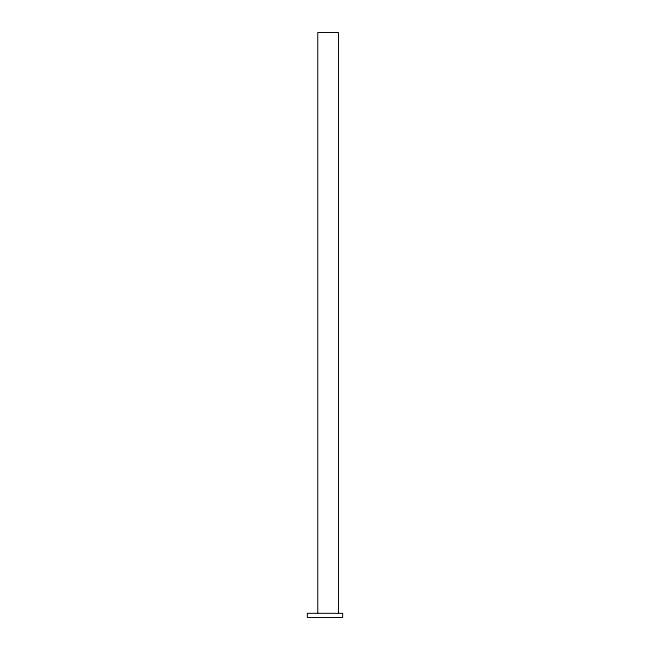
<?xml version="1.0" encoding="UTF-8"?>
<svg xmlns="http://www.w3.org/2000/svg" width="650" height="650" viewBox="0 0 650 650"><rect width="100%" height="100%" fill="white"/><g stroke="black" fill="none" stroke-linecap="round" stroke-linejoin="round"><path stroke-width="0.97" d="M338.488 613.348L338.488 32.5L317.736 32.5L317.736 613.348M342.631 613.348L307.369 613.348L307.369 617.5L342.631 617.5L342.631 613.348"/></g></svg>
